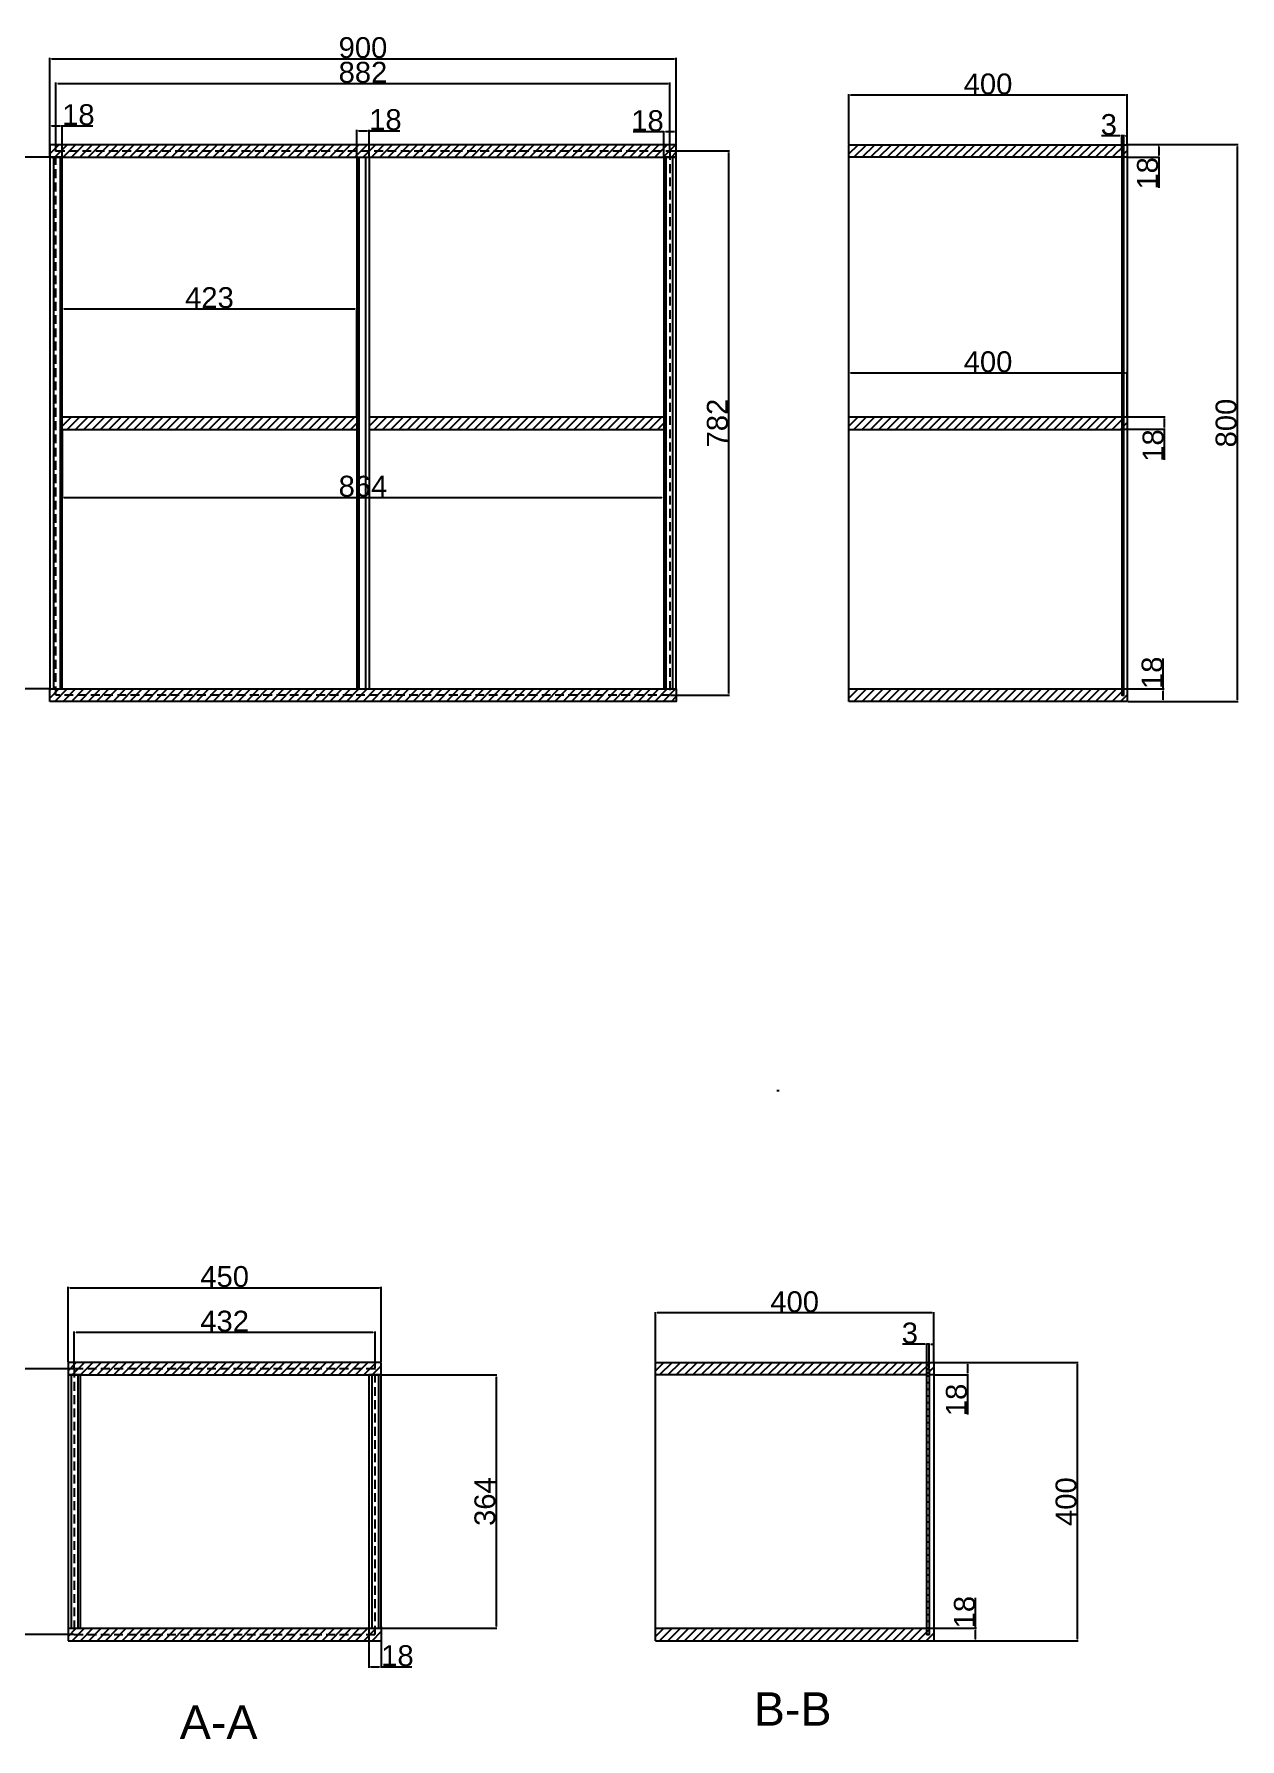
# Model space of a CAD drawing. Header units: millimetres. Extents: x -8279 to 76201, y -81 to 21625.
# Drawn here: x 6348 to 8080, y 14124 to 16573 of the extents above; entities that cross this region are included whole.
import ezdxf

# ---------------------------------------------------------------- set-up
doc = ezdxf.new("R2010")
doc.units = ezdxf.units.MM
doc.linetypes.add('DASHED', pattern=[19.05, 12.7, -6.35])
doc.layers.add('剖面線', color=4, linetype='Continuous')
doc.layers.add('尺寸線', color=3, linetype='Continuous', lineweight=25)
doc.styles.get("Standard").update_dxf_attribs({"font": 'Arial.ttf'})
doc.dimstyles.new('ISO-25', dxfattribs={"dimtxt": 30, "dimasz": 2.5, "dimexe": 1.25, "dimexo": 0.625, "dimtad": 1, "dimtxsty": 'Standard', "dimcen": 2.5, "dimadec": 0, "dimazin": 0, "dimtfac": 1, "dimtmove": 0, "dimatfit": 3, "dimfxl": 1, "dimarcsym": 0})

# ---------------------------------------------------------------- blocks, each defined once
blk = doc.blocks.new('*D242')
at = {"color": 0, "lineweight": -2, "transparency": 16777216}
for p, q in [((6370.1, 16415), (6370.1, 16538.9)), ((6372.6, 16537.6), (7267.6, 16537.6)), ((7270.1, 16415), (7270.1, 16538.9))]:
    blk.add_line(p, q, dxfattribs=at)
at = {"color": 0, "transparency": 16777216}
for points in [[(6372.6, 16538), (6372.6, 16537.2), (6370.1, 16537.6)], [(7267.6, 16538), (7267.6, 16537.2), (7270.1, 16537.6)]]:
    blk.add_solid(points, dxfattribs=at)
at = {"layer": 'Defpoints', "color": 0, "transparency": 16777216}
for p in [(7270.1, 16537.6), (6370.1, 16414.4), (7270.1, 16414.4)]:
    blk.add_point(p, dxfattribs=at)
at = {"color": 0, "transparency": 16777216, "insert": (6820.1, 16553.6), "char_height": 30, "attachment_point": 5}
blk.add_mtext('900', dxfattribs=at)
blk = doc.blocks.new('*D243')
at = {"color": 0, "lineweight": -2, "transparency": 16777216}
for p, q in [((7518, 16415), (7518, 16486.7)), ((7915.5, 16485.5), (7520.5, 16485.5)), ((7918, 16415), (7918, 16486.7))]:
    blk.add_line(p, q, dxfattribs=at)
at = {"color": 0, "transparency": 16777216}
for points in [[(7520.5, 16485.9), (7520.5, 16485.1), (7518, 16485.5)], [(7915.5, 16485.9), (7915.5, 16485.1), (7918, 16485.5)]]:
    blk.add_solid(points, dxfattribs=at)
at = {"layer": 'Defpoints', "color": 0, "transparency": 16777216}
for p in [(7518, 16485.5), (7518, 16414.4), (7918, 16414.4)]:
    blk.add_point(p, dxfattribs=at)
at = {"color": 0, "transparency": 16777216, "insert": (7718, 16501.4), "char_height": 30, "attachment_point": 5}
blk.add_mtext('400', dxfattribs=at)
blk = doc.blocks.new('*D244')
at = {"color": 0, "lineweight": -2, "transparency": 16777216}
for p, q in [((7910.6, 16023.4), (7972.4, 16023.4)), ((7971.1, 16020.9), (7971.1, 16007.9)), ((7910.6, 16005.4), (7972.4, 16005.4)), ((7971.1, 16005.4), (7971.1, 15961.4))]:
    blk.add_line(p, q, dxfattribs=at)
at = {"color": 0, "transparency": 16777216}
for points in [[(7970.7, 16020.9), (7971.5, 16020.9), (7971.1, 16023.4)], [(7970.7, 16007.9), (7971.5, 16007.9), (7971.1, 16005.4)]]:
    blk.add_solid(points, dxfattribs=at)
at = {"layer": 'Defpoints', "color": 0, "transparency": 16777216}
for p in [(7910, 16023.4), (7910, 16005.4), (7971.1, 16005.4)]:
    blk.add_point(p, dxfattribs=at)
at = {"color": 0, "transparency": 16777216, "insert": (7955.2, 15982.1), "char_height": 30, "attachment_point": 5, "rotation": 90}
blk.add_mtext('18', dxfattribs=at)
blk = doc.blocks.new('*D245')
at = {"color": 0, "lineweight": -2, "transparency": 16777216}
for p, q in [((7907.5, 16427.1), (7881.1, 16427.1)), ((7910, 16406), (7910, 16428.4)), ((7913, 16427.1), (7910, 16427.1)), ((7913, 16406), (7913, 16428.4)), ((7915.5, 16427.1), (7918, 16427.1))]:
    blk.add_line(p, q, dxfattribs=at)
at = {"color": 0, "transparency": 16777216}
for points in [[(7907.5, 16427.6), (7907.5, 16426.7), (7910, 16427.1)], [(7915.5, 16427.6), (7915.5, 16426.7), (7913, 16427.1)]]:
    blk.add_solid(points, dxfattribs=at)
at = {"layer": 'Defpoints', "color": 0, "transparency": 16777216}
for p in [(7913, 16427.1), (7910, 16405.4), (7913, 16405.4)]:
    blk.add_point(p, dxfattribs=at)
at = {"color": 0, "transparency": 16777216, "insert": (7891.5, 16443.1), "char_height": 30, "attachment_point": 5}
blk.add_mtext('3', dxfattribs=at)
blk = doc.blocks.new('*D246')
at = {"color": 0, "lineweight": -2, "transparency": 16777216}
for p, q in [((6396.4, 14665.4), (6396.4, 14773.3)), ((6398.9, 14772.1), (6843.9, 14772.1)), ((6846.4, 14665.4), (6846.4, 14773.3))]:
    blk.add_line(p, q, dxfattribs=at)
at = {"color": 0, "transparency": 16777216}
for points in [[(6398.9, 14772.5), (6398.9, 14771.7), (6396.4, 14772.1)], [(6843.9, 14772.5), (6843.9, 14771.7), (6846.4, 14772.1)]]:
    blk.add_solid(points, dxfattribs=at)
at = {"layer": 'Defpoints', "color": 0, "transparency": 16777216}
for p in [(6846.4, 14772.1), (6396.4, 14664.8), (6846.4, 14664.8)]:
    blk.add_point(p, dxfattribs=at)
at = {"color": 0, "transparency": 16777216, "insert": (6621.4, 14788), "char_height": 30, "attachment_point": 5}
blk.add_mtext('450', dxfattribs=at)
blk = doc.blocks.new('*D247')
at = {"color": 0, "lineweight": -2, "transparency": 16777216}
for p, q in [((6388.1, 16024), (6388.1, 16179.7)), ((6390.6, 16178.5), (6808.6, 16178.5)), ((6811.1, 16024), (6811.1, 16179.7))]:
    blk.add_line(p, q, dxfattribs=at)
at = {"color": 0, "transparency": 16777216}
for points in [[(6390.6, 16178.9), (6390.6, 16178.1), (6388.1, 16178.5)], [(6808.6, 16178.9), (6808.6, 16178.1), (6811.1, 16178.5)]]:
    blk.add_solid(points, dxfattribs=at)
at = {"layer": 'Defpoints', "color": 0, "transparency": 16777216}
for p in [(6811.1, 16178.5), (6388.1, 16023.4), (6811.1, 16023.4)]:
    blk.add_point(p, dxfattribs=at)
at = {"color": 0, "transparency": 16777216, "insert": (6599.6, 16194.4), "char_height": 30, "attachment_point": 5}
blk.add_mtext('423', dxfattribs=at)
blk = doc.blocks.new('*D248')
at = {"color": 0, "lineweight": -2, "transparency": 16777216}
for p, q in [((6369.4, 16396.4), (6285.4, 16396.4)), ((6286.7, 16393.9), (6286.7, 15634.9)), ((6369.4, 15632.4), (6285.4, 15632.4))]:
    blk.add_line(p, q, dxfattribs=at)
at = {"color": 0, "transparency": 16777216}
for points in [[(6286.3, 16393.9), (6287.1, 16393.9), (6286.7, 16396.4)], [(6286.3, 15634.9), (6287.1, 15634.9), (6286.7, 15632.4)]]:
    blk.add_solid(points, dxfattribs=at)
at = {"layer": 'Defpoints', "color": 0, "transparency": 16777216}
for p in [(6370.1, 16396.4), (6286.7, 15632.4), (6370.1, 15632.4)]:
    blk.add_point(p, dxfattribs=at)
at = {"color": 0, "transparency": 16777216, "insert": (6270.8, 16014.4), "char_height": 30, "attachment_point": 5, "rotation": 90}
blk.add_mtext('764', dxfattribs=at)
blk = doc.blocks.new('*D250')
at = {"color": 0, "lineweight": -2, "transparency": 16777216}
for p, q in [((7240.2, 14665.4), (7240.2, 14737.1)), ((7637.7, 14735.9), (7242.7, 14735.9)), ((7640.2, 14665.4), (7640.2, 14737.1))]:
    blk.add_line(p, q, dxfattribs=at)
at = {"color": 0, "transparency": 16777216}
for points in [[(7242.7, 14736.3), (7242.7, 14735.5), (7240.2, 14735.9)], [(7637.7, 14736.3), (7637.7, 14735.5), (7640.2, 14735.9)]]:
    blk.add_solid(points, dxfattribs=at)
at = {"layer": 'Defpoints', "color": 0, "transparency": 16777216}
for p in [(7240.2, 14735.9), (7240.2, 14664.8), (7640.2, 14664.8)]:
    blk.add_point(p, dxfattribs=at)
at = {"color": 0, "transparency": 16777216, "insert": (7440.2, 14751.8), "char_height": 30, "attachment_point": 5}
blk.add_mtext('400', dxfattribs=at)
blk = doc.blocks.new('*D194')
at = {"color": 0, "lineweight": -2, "transparency": 16777216}
for p, q in [((7627.7, 14690.9), (7595.3, 14690.9)), ((7630.2, 14656.4), (7630.2, 14692.2)), ((7633.2, 14690.9), (7630.2, 14690.9)), ((7633.2, 14656.4), (7633.2, 14692.2)), ((7635.7, 14690.9), (7638.2, 14690.9))]:
    blk.add_line(p, q, dxfattribs=at)
at = {"color": 0, "transparency": 16777216}
for points in [[(7627.7, 14691.3), (7627.7, 14690.5), (7630.2, 14690.9)], [(7635.7, 14691.3), (7635.7, 14690.5), (7633.2, 14690.9)]]:
    blk.add_solid(points, dxfattribs=at)
at = {"layer": 'Defpoints', "color": 0, "transparency": 16777216}
for p in [(7633.2, 14690.9), (7630.2, 14655.8), (7633.2, 14655.8)]:
    blk.add_point(p, dxfattribs=at)
at = {"color": 0, "transparency": 16777216, "insert": (7605.7, 14706.9), "char_height": 30, "attachment_point": 5}
blk.add_mtext('3', dxfattribs=at)
blk = doc.blocks.new('*D251')
at = {"color": 0, "lineweight": -2, "transparency": 16777216}
for p, q in [((7700.1, 14282.8), (7700.1, 14326.7)), ((7640.8, 14282.8), (7701.4, 14282.8)), ((7700.1, 14267.3), (7700.1, 14280.3)), ((7640.8, 14264.8), (7701.4, 14264.8))]:
    blk.add_line(p, q, dxfattribs=at)
at = {"color": 0, "transparency": 16777216}
for points in [[(7699.7, 14280.3), (7700.6, 14280.3), (7700.1, 14282.8)], [(7699.7, 14267.3), (7700.6, 14267.3), (7700.1, 14264.8)]]:
    blk.add_solid(points, dxfattribs=at)
at = {"layer": 'Defpoints', "color": 0, "transparency": 16777216}
for p in [(7640.2, 14282.8), (7700.1, 14282.8), (7640.2, 14264.8)]:
    blk.add_point(p, dxfattribs=at)
at = {"color": 0, "transparency": 16777216, "insert": (7684.2, 14306), "char_height": 30, "attachment_point": 5, "rotation": 90}
blk.add_mtext('18', dxfattribs=at)
blk = doc.blocks.new('*D252')
at = {"color": 0, "lineweight": -2, "transparency": 16777216}
for p, q in [((6379.1, 16406), (6379.1, 16503.5)), ((6381.6, 16502.3), (7258.6, 16502.3)), ((7261.1, 16406), (7261.1, 16503.5))]:
    blk.add_line(p, q, dxfattribs=at)
at = {"color": 0, "transparency": 16777216}
for points in [[(6381.6, 16502.7), (6381.6, 16501.9), (6379.1, 16502.3)], [(7258.6, 16502.7), (7258.6, 16501.9), (7261.1, 16502.3)]]:
    blk.add_solid(points, dxfattribs=at)
at = {"layer": 'Defpoints', "color": 0, "transparency": 16777216}
for p in [(7261.1, 16502.3), (6379.1, 16405.4), (7261.1, 16405.4)]:
    blk.add_point(p, dxfattribs=at)
at = {"color": 0, "transparency": 16777216, "insert": (6820.1, 16518.2), "char_height": 30, "attachment_point": 5}
blk.add_mtext('882', dxfattribs=at)
blk = doc.blocks.new('*D253')
at = {"color": 0, "lineweight": -2, "transparency": 16777216}
for p, q in [((7261.7, 16405.4), (7346.5, 16405.4)), ((7345.3, 16402.9), (7345.3, 15625.9)), ((7261.7, 15623.4), (7346.5, 15623.4))]:
    blk.add_line(p, q, dxfattribs=at)
at = {"color": 0, "transparency": 16777216}
for points in [[(7344.8, 16402.9), (7345.7, 16402.9), (7345.3, 16405.4)], [(7344.8, 15625.9), (7345.7, 15625.9), (7345.3, 15623.4)]]:
    blk.add_solid(points, dxfattribs=at)
at = {"layer": 'Defpoints', "color": 0, "transparency": 16777216}
for p in [(7261.1, 16405.4), (7261.1, 15623.4), (7345.3, 15623.4)]:
    blk.add_point(p, dxfattribs=at)
at = {"color": 0, "transparency": 16777216, "insert": (7329.3, 16014.4), "char_height": 30, "attachment_point": 5, "rotation": 90}
blk.add_mtext('782', dxfattribs=at)
blk = doc.blocks.new('*D254')
at = {"color": 0, "lineweight": -2, "transparency": 16777216}
for p, q in [((6405.4, 14656.4), (6405.4, 14709.2)), ((6834.9, 14707.9), (6407.9, 14707.9)), ((6837.4, 14656.4), (6837.4, 14709.2))]:
    blk.add_line(p, q, dxfattribs=at)
at = {"color": 0, "transparency": 16777216}
for points in [[(6407.9, 14708.4), (6407.9, 14707.5), (6405.4, 14707.9)], [(6834.9, 14708.4), (6834.9, 14707.5), (6837.4, 14707.9)]]:
    blk.add_solid(points, dxfattribs=at)
at = {"layer": 'Defpoints', "color": 0, "transparency": 16777216}
for p in [(6405.4, 14707.9), (6405.4, 14655.8), (6837.4, 14655.8)]:
    blk.add_point(p, dxfattribs=at)
at = {"color": 0, "transparency": 16777216, "insert": (6621.4, 14723.9), "char_height": 30, "attachment_point": 5}
blk.add_mtext('432', dxfattribs=at)
blk = doc.blocks.new('*D255')
at = {"color": 0, "lineweight": -2, "transparency": 16777216}
for p, q in [((6404.8, 14655.8), (6307.4, 14655.8)), ((6308.6, 14276.3), (6308.6, 14653.3)), ((6404.8, 14273.8), (6307.4, 14273.8))]:
    blk.add_line(p, q, dxfattribs=at)
at = {"color": 0, "transparency": 16777216}
for points in [[(6308.2, 14653.3), (6309.1, 14653.3), (6308.6, 14655.8)], [(6308.2, 14276.3), (6309.1, 14276.3), (6308.6, 14273.8)]]:
    blk.add_solid(points, dxfattribs=at)
at = {"layer": 'Defpoints', "color": 0, "transparency": 16777216}
for p in [(6308.6, 14655.8), (6405.4, 14655.8), (6405.4, 14273.8)]:
    blk.add_point(p, dxfattribs=at)
at = {"color": 0, "transparency": 16777216, "insert": (6292.7, 14464.8), "char_height": 30, "attachment_point": 5, "rotation": 90}
blk.add_mtext('382', dxfattribs=at)
blk = doc.blocks.new('*D256')
at = {"color": 0, "lineweight": -2, "transparency": 16777216}
for p, q in [((6847, 14646.8), (7012.6, 14646.8)), ((7011.4, 14644.3), (7011.4, 14285.3)), ((6847, 14282.8), (7012.6, 14282.8))]:
    blk.add_line(p, q, dxfattribs=at)
at = {"color": 0, "transparency": 16777216}
for points in [[(7011, 14644.3), (7011.8, 14644.3), (7011.4, 14646.8)], [(7011, 14285.3), (7011.8, 14285.3), (7011.4, 14282.8)]]:
    blk.add_solid(points, dxfattribs=at)
at = {"layer": 'Defpoints', "color": 0, "transparency": 16777216}
for p in [(6846.4, 14646.8), (6846.4, 14282.8), (7011.4, 14282.8)]:
    blk.add_point(p, dxfattribs=at)
at = {"color": 0, "transparency": 16777216, "insert": (6995.4, 14464.8), "char_height": 30, "attachment_point": 5, "rotation": 90}
blk.add_mtext('364', dxfattribs=at)
blk = doc.blocks.new('*D197')
at = {"color": 0, "lineweight": -2, "transparency": 16777216}
for p, q in [((7640.8, 14664.8), (7847.4, 14664.8)), ((7846.2, 14662.3), (7846.2, 14267.3)), ((7640.8, 14264.8), (7847.4, 14264.8))]:
    blk.add_line(p, q, dxfattribs=at)
at = {"color": 0, "transparency": 16777216}
for points in [[(7845.8, 14662.3), (7846.6, 14662.3), (7846.2, 14664.8)], [(7845.8, 14267.3), (7846.6, 14267.3), (7846.2, 14264.8)]]:
    blk.add_solid(points, dxfattribs=at)
at = {"layer": 'Defpoints', "color": 0, "transparency": 16777216}
for p in [(7640.2, 14664.8), (7640.2, 14264.8), (7846.2, 14264.8)]:
    blk.add_point(p, dxfattribs=at)
at = {"color": 0, "transparency": 16777216, "insert": (7830.2, 14464.8), "char_height": 30, "attachment_point": 5, "rotation": 90}
blk.add_mtext('400', dxfattribs=at)
blk = doc.blocks.new('*D258')
at = {"color": 0, "lineweight": -2, "transparency": 16777216}
for p, q in [((7640.8, 14664.8), (7689.8, 14664.8)), ((7688.5, 14662.3), (7688.5, 14649.3)), ((7640.8, 14646.8), (7689.8, 14646.8)), ((7688.5, 14646.8), (7688.5, 14590.2))]:
    blk.add_line(p, q, dxfattribs=at)
at = {"color": 0, "transparency": 16777216}
for points in [[(7688.1, 14662.3), (7689, 14662.3), (7688.5, 14664.8)], [(7688.1, 14649.3), (7689, 14649.3), (7688.5, 14646.8)]]:
    blk.add_solid(points, dxfattribs=at)
at = {"layer": 'Defpoints', "color": 0, "transparency": 16777216}
for p in [(7640.2, 14664.8), (7688.5, 14664.8), (7640.2, 14646.8)]:
    blk.add_point(p, dxfattribs=at)
at = {"color": 0, "transparency": 16777216, "insert": (7672.6, 14610.9), "char_height": 30, "attachment_point": 5, "rotation": 90}
blk.add_mtext('18', dxfattribs=at)
blk = doc.blocks.new('*D259')
at = {"color": 0, "lineweight": -2, "transparency": 16777216}
for p, q in [((6828.4, 14282.1), (6828.4, 14226.2)), ((6846.4, 14282.1), (6846.4, 14226.2)), ((6830.9, 14227.4), (6843.9, 14227.4)), ((6846.4, 14227.4), (6890.3, 14227.4))]:
    blk.add_line(p, q, dxfattribs=at)
at = {"color": 0, "transparency": 16777216}
for points in [[(6830.9, 14227.8), (6830.9, 14227), (6828.4, 14227.4)], [(6843.9, 14227.8), (6843.9, 14227), (6846.4, 14227.4)]]:
    blk.add_solid(points, dxfattribs=at)
at = {"layer": 'Defpoints', "color": 0, "transparency": 16777216}
for p in [(6828.4, 14282.8), (6846.4, 14282.8), (6846.4, 14227.4)]:
    blk.add_point(p, dxfattribs=at)
at = {"color": 0, "transparency": 16777216, "insert": (6869.6, 14243.3), "char_height": 30, "attachment_point": 5}
blk.add_mtext('18', dxfattribs=at)
blk = doc.blocks.new('*D201')
at = {"color": 0, "lineweight": -2, "transparency": 16777216}
for p, q in [((7918.6, 16414.4), (8077.3, 16414.4)), ((8076, 16411.9), (8076, 15616.9)), ((7918.6, 15614.4), (8077.3, 15614.4))]:
    blk.add_line(p, q, dxfattribs=at)
at = {"color": 0, "transparency": 16777216}
for points in [[(8075.6, 16411.9), (8076.4, 16411.9), (8076, 16414.4)], [(8075.6, 15616.9), (8076.4, 15616.9), (8076, 15614.4)]]:
    blk.add_solid(points, dxfattribs=at)
at = {"layer": 'Defpoints', "color": 0, "transparency": 16777216}
for p in [(7918, 16414.4), (7918, 15614.4), (8076, 15614.4)]:
    blk.add_point(p, dxfattribs=at)
at = {"color": 0, "transparency": 16777216, "insert": (8060.1, 16014.4), "char_height": 30, "attachment_point": 5, "rotation": 90}
blk.add_mtext('800', dxfattribs=at)
blk = doc.blocks.new('*D202')
at = {"color": 0, "lineweight": -2, "transparency": 16777216}
for p, q in [((6388.1, 16004.7), (6388.1, 15906.3)), ((7252.1, 16004.7), (7252.1, 15906.3)), ((6390.6, 15907.6), (7249.6, 15907.6))]:
    blk.add_line(p, q, dxfattribs=at)
at = {"color": 0, "transparency": 16777216}
for points in [[(6390.6, 15908), (6390.6, 15907.2), (6388.1, 15907.6)], [(7249.6, 15908), (7249.6, 15907.2), (7252.1, 15907.6)]]:
    blk.add_solid(points, dxfattribs=at)
at = {"layer": 'Defpoints', "color": 0, "transparency": 16777216}
for p in [(6388.1, 16005.4), (7252.1, 16005.4), (7252.1, 15907.6)]:
    blk.add_point(p, dxfattribs=at)
at = {"color": 0, "transparency": 16777216, "insert": (6820.1, 15923.5), "char_height": 30, "attachment_point": 5}
blk.add_mtext('864', dxfattribs=at)
blk = doc.blocks.new('*D203')
at = {"color": 0, "lineweight": -2, "transparency": 16777216}
for p, q in [((6811.1, 16397), (6811.1, 16435.5)), ((6829.1, 16397), (6829.1, 16435.5)), ((6813.6, 16434.3), (6826.6, 16434.3)), ((6829.1, 16434.3), (6873, 16434.3))]:
    blk.add_line(p, q, dxfattribs=at)
at = {"color": 0, "transparency": 16777216}
for points in [[(6813.6, 16434.7), (6813.6, 16433.9), (6811.1, 16434.3)], [(6826.6, 16434.7), (6826.6, 16433.9), (6829.1, 16434.3)]]:
    blk.add_solid(points, dxfattribs=at)
at = {"layer": 'Defpoints', "color": 0, "transparency": 16777216}
for p in [(6829.1, 16434.3), (6811.1, 16396.4), (6829.1, 16396.4)]:
    blk.add_point(p, dxfattribs=at)
at = {"color": 0, "transparency": 16777216, "insert": (6852.3, 16450.2), "char_height": 30, "attachment_point": 5}
blk.add_mtext('18', dxfattribs=at)
blk = doc.blocks.new('*D204')
at = {"color": 0, "lineweight": -2, "transparency": 16777216}
for p, q in [((6370.1, 16397), (6370.1, 16442.6)), ((6372.6, 16441.3), (6385.6, 16441.3)), ((6388.1, 16397), (6388.1, 16442.6)), ((6388.1, 16441.3), (6432, 16441.3))]:
    blk.add_line(p, q, dxfattribs=at)
at = {"color": 0, "transparency": 16777216}
for points in [[(6372.6, 16441.7), (6372.6, 16440.9), (6370.1, 16441.3)], [(6385.6, 16441.7), (6385.6, 16440.9), (6388.1, 16441.3)]]:
    blk.add_solid(points, dxfattribs=at)
at = {"layer": 'Defpoints', "color": 0, "transparency": 16777216}
for p in [(6388.1, 16441.3), (6370.1, 16396.4), (6388.1, 16396.4)]:
    blk.add_point(p, dxfattribs=at)
at = {"color": 0, "transparency": 16777216, "insert": (6411.3, 16457.3), "char_height": 30, "attachment_point": 5}
blk.add_mtext('18', dxfattribs=at)
blk = doc.blocks.new('*D205')
at = {"color": 0, "lineweight": -2, "transparency": 16777216}
for p, q in [((7252.1, 16432.8), (7208.1, 16432.8)), ((7252.1, 16397), (7252.1, 16434)), ((7267.6, 16432.8), (7254.6, 16432.8)), ((7270.1, 16397), (7270.1, 16434))]:
    blk.add_line(p, q, dxfattribs=at)
at = {"color": 0, "transparency": 16777216}
for points in [[(7254.6, 16433.2), (7254.6, 16432.4), (7252.1, 16432.8)], [(7267.6, 16433.2), (7267.6, 16432.4), (7270.1, 16432.8)]]:
    blk.add_solid(points, dxfattribs=at)
at = {"layer": 'Defpoints', "color": 0, "transparency": 16777216}
for p in [(7252.1, 16432.8), (7252.1, 16396.4), (7270.1, 16396.4)]:
    blk.add_point(p, dxfattribs=at)
at = {"color": 0, "transparency": 16777216, "insert": (7228.8, 16448.7), "char_height": 30, "attachment_point": 5}
blk.add_mtext('18', dxfattribs=at)
blk = doc.blocks.new('*D206')
at = {"color": 0, "lineweight": -2, "transparency": 16777216}
for p, q in [((7918.6, 16414.4), (7964.4, 16414.4)), ((7963.1, 16411.9), (7963.1, 16398.9)), ((7918.6, 16396.4), (7964.4, 16396.4)), ((7963.1, 16396.4), (7963.1, 16352.4))]:
    blk.add_line(p, q, dxfattribs=at)
at = {"color": 0, "transparency": 16777216}
for points in [[(7962.7, 16411.9), (7963.5, 16411.9), (7963.1, 16414.4)], [(7962.7, 16398.9), (7963.5, 16398.9), (7963.1, 16396.4)]]:
    blk.add_solid(points, dxfattribs=at)
at = {"layer": 'Defpoints', "color": 0, "transparency": 16777216}
for p in [(7918, 16414.4), (7918, 16396.4), (7963.1, 16396.4)]:
    blk.add_point(p, dxfattribs=at)
at = {"color": 0, "transparency": 16777216, "insert": (7947.2, 16373.1), "char_height": 30, "attachment_point": 5, "rotation": 90}
blk.add_mtext('18', dxfattribs=at)
blk = doc.blocks.new('*D207')
at = {"color": 0, "lineweight": -2, "transparency": 16777216}
for p, q in [((7969.7, 15632.4), (7969.7, 15676.3)), ((7918.6, 15632.4), (7970.9, 15632.4)), ((7969.7, 15616.9), (7969.7, 15629.9)), ((7918.6, 15614.4), (7970.9, 15614.4))]:
    blk.add_line(p, q, dxfattribs=at)
at = {"color": 0, "transparency": 16777216}
for points in [[(7969.3, 15629.9), (7970.1, 15629.9), (7969.7, 15632.4)], [(7969.3, 15616.9), (7970.1, 15616.9), (7969.7, 15614.4)]]:
    blk.add_solid(points, dxfattribs=at)
at = {"layer": 'Defpoints', "color": 0, "transparency": 16777216}
for p in [(7918, 15632.4), (7918, 15614.4), (7969.7, 15614.4)]:
    blk.add_point(p, dxfattribs=at)
at = {"color": 0, "transparency": 16777216, "insert": (7953.8, 15655.6), "char_height": 30, "attachment_point": 5, "rotation": 90}
blk.add_mtext('18', dxfattribs=at)
blk = doc.blocks.new('*D208')
at = {"color": 0, "lineweight": -2, "transparency": 16777216}
for p, q in [((7518, 16024), (7518, 16087.6)), ((7520.5, 16086.4), (7915.5, 16086.4)), ((7918, 16024), (7918, 16087.6))]:
    blk.add_line(p, q, dxfattribs=at)
at = {"color": 0, "transparency": 16777216}
for points in [[(7520.5, 16086.8), (7520.5, 16086), (7518, 16086.4)], [(7915.5, 16086.8), (7915.5, 16086), (7918, 16086.4)]]:
    blk.add_solid(points, dxfattribs=at)
at = {"layer": 'Defpoints', "color": 0, "transparency": 16777216}
for p in [(7918, 16086.4), (7518, 16023.4), (7918, 16023.4)]:
    blk.add_point(p, dxfattribs=at)
at = {"color": 0, "transparency": 16777216, "insert": (7718, 16102.3), "char_height": 30, "attachment_point": 5}
blk.add_mtext('400', dxfattribs=at)

msp = doc.modelspace()

# ---------------------------------------------------------------- hatches: boundary and pattern name
at = {"layer": '剖面線'}
h = msp.add_hatch(dxfattribs=at)
h.set_pattern_fill('ANSI31', color=256, scale=67.708169)
h.set_pattern_definition([(45, (4347.145, 12127.9415), (-5.984613, 5.984613), [])])
h.paths.add_polyline_path([(7270.061, 16414.37), (6370.061, 16414.37), (6370.061, 16396.37), (7270.061, 16396.37)])
h = msp.add_hatch(dxfattribs=at)
h.set_pattern_fill('ANSI31', color=256, scale=67.708169)
h.set_pattern_definition([(45, (5495.037, 12127.942), (-5.984613, 5.984613), [])])
h.paths.add_polyline_path([(7917.952, 16414.37), (7517.952, 16414.37), (7517.952, 16396.37), (7917.952, 16396.37)])
h = msp.add_hatch(dxfattribs=at)
h.set_pattern_fill('ANSI31', color=256, scale=3, angle=45)
h.set_pattern_definition([(90, (5175.7765, 6191.159), (-9.525, 2e-15), [])])
h.paths.add_polyline_path([(6386.561, 16396.37), (6371.561, 16396.37), (6371.561, 15632.37), (6386.561, 15632.37)])
h = msp.add_hatch(dxfattribs=at)
h.set_pattern_fill('ANSI31', color=256, scale=3, angle=45)
h.set_pattern_definition([(90, (5614.668, 6191.168), (-9.525, 2e-15), [])])
h.paths.add_polyline_path([(6829.061, 16396.37), (6811.061, 16396.37), (6811.061, 15632.378), (6829.061, 15632.37)])
h = msp.add_hatch(dxfattribs=at)
h.set_pattern_fill('ANSI31', color=256, scale=3, angle=45)
h.set_pattern_definition([(90, (6055.668, 6191.168), (-9.525, 2e-15), [])])
h.paths.add_polyline_path([(7270.061, 16396.37), (7252.061, 16396.37), (7252.061, 15632.378), (7270.061, 15632.37)])
h = msp.add_hatch(dxfattribs=at)
h.set_pattern_fill('ANSI31', color=256, scale=3, angle=135)
h.set_pattern_definition([(180, (6741.059, 5860.292), (-2e-15, -9.525), [])])
h.paths.add_polyline_path([(7912.952, 16405.37), (7909.952, 16405.37), (7909.952, 15623.37), (7912.952, 15623.37)])
h = msp.add_hatch(dxfattribs=at)
h.set_pattern_fill('ANSI31', color=256, scale=67.708169)
h.set_pattern_definition([(45, (4365.145, 11736.9415), (-5.984613, 5.984613), [])])
h.paths.add_polyline_path([(6811.061, 16023.37), (6388.061, 16023.37), (6388.061, 16005.37), (6811.061, 16005.37)])
h = msp.add_hatch(dxfattribs=at)
h.set_pattern_fill('ANSI31', color=256, scale=67.708169)
h.set_pattern_definition([(45, (4806.145, 11736.9415), (-5.984613, 5.984613), [])])
h.paths.add_polyline_path([(7252.061, 16023.37), (6829.061, 16023.37), (6829.061, 16005.37), (7252.061, 16005.37)])
h = msp.add_hatch(dxfattribs=at)
h.set_pattern_fill('ANSI31', color=256, scale=67.708169)
h.set_pattern_definition([(45, (5495.037, 11736.942), (-5.984613, 5.984613), [])])
h.paths.add_polyline_path([(7917.952, 16023.37), (7517.952, 16023.37), (7517.952, 16005.37), (7917.952, 16005.37)])
h = msp.add_hatch(dxfattribs=at)
h.set_pattern_fill('ANSI31', color=256, scale=67.708169)
h.set_pattern_definition([(45, (4347.145, 11345.9415), (-5.984613, 5.984613), [])])
h.paths.add_polyline_path([(7270.061, 15632.37), (6370.061, 15632.37), (6370.061, 15614.37), (7270.061, 15614.37)])
h = msp.add_hatch(dxfattribs=at)
h.set_pattern_fill('ANSI31', color=256, scale=67.708169)
h.set_pattern_definition([(45, (5495.037, 11345.942), (-5.984613, 5.984613), [])])
h.paths.add_polyline_path([(7917.952, 15632.37), (7517.952, 15632.37), (7517.952, 15614.37), (7917.952, 15614.37)])
h = msp.add_hatch(dxfattribs=at)
h.set_pattern_fill('ANSI31', color=256, scale=3, angle=135)
h.set_pattern_definition([(180, (6461.417, 4510.738), (-2e-15, -9.525), [])])
h.paths.add_polyline_path([(7633.201, 14655.773), (7630.201, 14655.773), (7630.201, 14273.773), (7633.201, 14273.773)])

# ---------------------------------------------------------------- linework, layer by layer
for p, q in [((6811.061, 16396.37), (6811.061, 15632.37)), ((6829.061, 16396.37), (6829.061, 15632.37)), ((7517.952, 15614.37), (7517.952, 16396.37)), ((7917.952, 16396.37), (7917.952, 15614.37)), ((6388.061, 16023.37), (6811.061, 16023.37)), ((6829.061, 16023.37), (7252.061, 16023.37)), ((6388.061, 16005.37), (6811.061, 16005.37)), ((6829.061, 16005.37), (7252.061, 16005.37)), ((7917.952, 15614.37), (7517.952, 15614.37)), ((7240.201, 14264.773), (7240.201, 14646.773)), ((7640.201, 14646.773), (7640.201, 14264.773)), ((6396.389, 14282.773), (6846.389, 14282.773)), ((6396.389, 14282.773), (6396.389, 14264.773)), ((6846.389, 14284.773), (6846.389, 14264.773)), ((7240.201, 14282.773), (7630.201, 14282.773)), ((7633.201, 14282.773), (7640.201, 14282.773)), ((6396.389, 14264.773), (6846.389, 14264.773)), ((7240.201, 14264.773), (7640.201, 14264.773))]:
    msp.add_line(p, q)
at = {"color": 7, "true_color": 0xffffff}
for p, q in [((7517.952, 16023.37), (7909.952, 16023.37)), ((7517.952, 16005.37), (7909.952, 16005.37))]:
    msp.add_line(p, q, dxfattribs=at)
at = {"color": 0}
msp.add_line((7517.952, 15632.37), (7917.952, 15632.37), dxfattribs=at)
for points in [[(7270.061, 16414.37), (6370.061, 16414.37), (6370.061, 16396.37), (7270.061, 16396.37)], [(7917.952, 16396.37), (7517.952, 16396.37), (7517.952, 16414.37), (7917.952, 16414.37)], [(6370.061, 16396.37), (6370.061, 15632.37), (6388.061, 15632.37), (6388.061, 16396.37)], [(7270.061, 15632.37), (7270.061, 16396.37), (7252.061, 16396.37), (7252.061, 15632.37)], [(6370.061, 15614.37), (6370.061, 15632.37), (7270.061, 15632.37), (7270.061, 15614.37)], [(6846.389, 14664.773), (6396.389, 14664.773), (6396.389, 14646.773), (6846.389, 14646.773)], [(6828.389, 14646.773), (6828.389, 14282.773), (6846.389, 14282.773), (6846.389, 14646.773)]]:
    msp.add_lwpolyline(points, close=True)
at = {"color": 5, "linetype": 'DASHED'}
for points in [[(7261.061, 16405.37), (7261.061, 15623.37), (6379.061, 15623.37), (6379.061, 16405.37), (7261.061, 16405.37)], [(7417.765, 15054.773), (7414.765, 15054.773)]]:
    msp.add_lwpolyline(points, dxfattribs=at)
at = {"color": 5}
for points in [[(7909.952, 16405.37), (7909.952, 15623.37), (7912.952, 15623.37), (7912.952, 16405.37)], [(7633.201, 14655.773), (7633.201, 14273.773), (7630.201, 14273.773), (7630.201, 14655.773)]]:
    msp.add_lwpolyline(points, close=True, dxfattribs=at)
at = {"color": 5, "linetype": 'DASHED'}
msp.add_lwpolyline([(6405.389, 14655.773), (6405.389, 14273.773), (6837.389, 14273.773), (6837.389, 14655.773)], close=True, dxfattribs=at)
for points in [[(7630.201, 14646.773), (7240.201, 14646.773), (7240.201, 14664.773), (7640.201, 14664.773), (7640.201, 14646.773), (7633.201, 14646.773)], [(6414.389, 14282.773), (6414.389, 14646.773), (6396.389, 14646.773), (6396.389, 14282.773)]]:
    msp.add_lwpolyline(points)
at = {"layer": '剖面線', "linetype": 'Continuous'}
for p, q in [((6396.388, 14676.807), (6396.388, 14676.807)), ((6396.388, 14664.838), (6396.388, 14664.838)), ((6396.388, 14652.869), (6408.293, 14664.773)), ((6402.262, 14646.773), (6420.262, 14664.773)), ((6414.231, 14646.773), (6432.231, 14664.773)), ((6426.2, 14646.773), (6444.2, 14664.773)), ((6438.17, 14646.773), (6456.17, 14664.773)), ((6450.139, 14646.773), (6468.139, 14664.773)), ((6462.108, 14646.773), (6480.108, 14664.773)), ((6474.077, 14646.773), (6492.077, 14664.773)), ((6486.047, 14646.773), (6504.047, 14664.773)), ((6498.016, 14646.773), (6516.016, 14664.773)), ((6509.985, 14646.773), (6527.985, 14664.773)), ((6521.954, 14646.773), (6539.954, 14664.773)), ((6533.924, 14646.773), (6551.924, 14664.773)), ((6545.893, 14646.773), (6563.893, 14664.773)), ((6557.862, 14646.773), (6575.862, 14664.773)), ((6569.831, 14646.773), (6587.831, 14664.773)), ((6581.8, 14646.773), (6599.8, 14664.773)), ((6593.77, 14646.773), (6611.77, 14664.773)), ((6605.739, 14646.773), (6623.739, 14664.773)), ((6617.708, 14646.773), (6635.708, 14664.773)), ((6629.677, 14646.773), (6647.677, 14664.773)), ((6641.647, 14646.773), (6659.647, 14664.773)), ((6653.616, 14646.773), (6671.616, 14664.773)), ((6665.585, 14646.773), (6683.585, 14664.773)), ((6677.554, 14646.773), (6695.554, 14664.773)), ((6689.523, 14646.773), (6707.523, 14664.773)), ((6701.493, 14646.773), (6719.493, 14664.773)), ((6713.462, 14646.773), (6731.462, 14664.773)), ((6725.431, 14646.773), (6743.431, 14664.773)), ((6737.4, 14646.773), (6755.4, 14664.773)), ((6749.37, 14646.773), (6767.37, 14664.773)), ((6761.339, 14646.773), (6779.339, 14664.773)), ((6773.308, 14646.773), (6791.308, 14664.773)), ((6785.277, 14646.773), (6803.277, 14664.773)), ((6797.247, 14646.773), (6815.247, 14664.773)), ((6809.216, 14646.773), (6827.216, 14664.773)), ((6821.185, 14646.773), (6839.185, 14664.773)), ((6833.154, 14646.773), (6846.389, 14660.008)), ((6845.123, 14646.773), (6846.389, 14648.038)), ((7240.201, 14652.869), (7252.105, 14664.773)), ((7246.075, 14646.773), (7264.075, 14664.773)), ((7258.044, 14646.773), (7276.044, 14664.773)), ((7270.013, 14646.773), (7288.013, 14664.773)), ((7281.982, 14646.773), (7299.982, 14664.773)), ((7293.951, 14646.773), (7311.951, 14664.773)), ((7305.921, 14646.773), (7323.921, 14664.773)), ((7317.89, 14646.773), (7335.89, 14664.773)), ((7329.859, 14646.773), (7347.859, 14664.773)), ((7341.828, 14646.773), (7359.828, 14664.773)), ((7353.798, 14646.773), (7371.798, 14664.773)), ((7365.767, 14646.773), (7383.767, 14664.773)), ((7377.736, 14646.773), (7395.736, 14664.773)), ((7389.705, 14646.773), (7407.705, 14664.773)), ((7401.674, 14646.773), (7419.674, 14664.773)), ((7413.644, 14646.773), (7431.644, 14664.773)), ((7425.613, 14646.773), (7443.613, 14664.773)), ((7437.582, 14646.773), (7455.582, 14664.773)), ((7449.551, 14646.773), (7467.551, 14664.773)), ((7461.521, 14646.773), (7479.521, 14664.773)), ((7473.49, 14646.773), (7491.49, 14664.773)), ((7485.459, 14646.773), (7503.459, 14664.773)), ((7497.428, 14646.773), (7515.428, 14664.773)), ((7509.398, 14646.773), (7527.398, 14664.773)), ((7521.367, 14646.773), (7539.367, 14664.773)), ((7533.336, 14646.773), (7551.336, 14664.773)), ((7545.305, 14646.773), (7563.305, 14664.773)), ((7557.274, 14646.773), (7575.274, 14664.773)), ((7569.244, 14646.773), (7587.244, 14664.773)), ((7581.213, 14646.773), (7599.213, 14664.773)), ((7593.182, 14646.773), (7611.182, 14664.773)), ((7605.151, 14646.773), (7623.151, 14664.773)), ((7617.121, 14646.773), (7635.121, 14664.773)), ((7629.09, 14646.773), (7640.201, 14657.884)), ((6401.355, 14282.773), (6401.355, 14646.773)), ((6410.88, 14282.773), (6410.88, 14646.773)), ((6833.5, 14282.773), (6833.5, 14646.773)), ((6843.025, 14282.773), (6843.025, 14646.773)), ((6396.389, 14270.869), (6408.293, 14282.773)), ((6402.262, 14264.773), (6420.262, 14282.773)), ((6414.231, 14264.773), (6432.231, 14282.773)), ((6426.201, 14264.773), (6444.201, 14282.773)), ((6438.17, 14264.773), (6456.17, 14282.773)), ((6450.139, 14264.773), (6468.139, 14282.773)), ((6462.108, 14264.773), (6480.108, 14282.773)), ((6474.077, 14264.773), (6492.077, 14282.773)), ((6486.047, 14264.773), (6504.047, 14282.773)), ((6498.016, 14264.773), (6516.016, 14282.773)), ((6509.985, 14264.773), (6527.985, 14282.773)), ((6521.954, 14264.773), (6539.954, 14282.773)), ((6533.924, 14264.773), (6551.924, 14282.773)), ((6545.893, 14264.773), (6563.893, 14282.773)), ((6557.862, 14264.773), (6575.862, 14282.773)), ((6569.831, 14264.773), (6587.831, 14282.773)), ((6581.8, 14264.773), (6599.8, 14282.773)), ((6593.77, 14264.773), (6611.77, 14282.773)), ((6605.739, 14264.773), (6623.739, 14282.773)), ((6617.708, 14264.773), (6635.708, 14282.773)), ((6629.677, 14264.773), (6647.677, 14282.773)), ((6641.647, 14264.773), (6659.647, 14282.773)), ((6653.616, 14264.773), (6671.616, 14282.773)), ((6665.585, 14264.773), (6683.585, 14282.773)), ((6677.554, 14264.773), (6695.554, 14282.773)), ((6689.524, 14264.773), (6707.524, 14282.773)), ((6701.493, 14264.773), (6719.493, 14282.773)), ((6713.462, 14264.773), (6731.462, 14282.773)), ((6725.431, 14264.773), (6743.431, 14282.773)), ((6737.4, 14264.773), (6755.4, 14282.773)), ((6749.37, 14264.773), (6767.37, 14282.773)), ((6761.339, 14264.773), (6779.339, 14282.773)), ((6773.308, 14264.773), (6791.308, 14282.773)), ((6785.277, 14264.773), (6803.277, 14282.773)), ((6797.247, 14264.773), (6815.247, 14282.773)), ((6809.216, 14264.773), (6827.216, 14282.773)), ((6821.185, 14264.773), (6839.185, 14282.773)), ((7240.201, 14270.869), (7252.105, 14282.773)), ((7246.075, 14264.773), (7264.075, 14282.773)), ((7258.044, 14264.773), (7276.044, 14282.773)), ((7270.013, 14264.773), (7288.013, 14282.773)), ((7281.982, 14264.773), (7299.982, 14282.773)), ((7293.951, 14264.773), (7311.951, 14282.773)), ((7305.921, 14264.773), (7323.921, 14282.773)), ((7317.89, 14264.773), (7335.89, 14282.773)), ((7329.859, 14264.773), (7347.859, 14282.773)), ((7341.828, 14264.773), (7359.828, 14282.773)), ((7353.798, 14264.773), (7371.798, 14282.773)), ((7365.767, 14264.773), (7383.767, 14282.773)), ((7377.736, 14264.773), (7395.736, 14282.773)), ((7389.705, 14264.773), (7407.705, 14282.773)), ((7401.674, 14264.773), (7419.674, 14282.773)), ((7413.644, 14264.773), (7431.644, 14282.773)), ((7425.613, 14264.773), (7443.613, 14282.773)), ((7437.582, 14264.773), (7455.582, 14282.773)), ((7449.551, 14264.773), (7467.551, 14282.773)), ((7461.521, 14264.773), (7479.521, 14282.773)), ((7473.49, 14264.773), (7491.49, 14282.773)), ((7485.459, 14264.773), (7503.459, 14282.773)), ((7497.428, 14264.773), (7515.428, 14282.773)), ((7509.398, 14264.773), (7527.398, 14282.773)), ((7521.367, 14264.773), (7539.367, 14282.773)), ((7533.336, 14264.773), (7551.336, 14282.773)), ((7545.305, 14264.773), (7563.305, 14282.773)), ((7557.274, 14264.773), (7575.274, 14282.773)), ((7569.244, 14264.773), (7587.244, 14282.773)), ((7581.213, 14264.773), (7599.213, 14282.773)), ((7593.182, 14264.773), (7611.182, 14282.773)), ((7605.151, 14264.773), (7623.151, 14282.773)), ((7617.121, 14264.773), (7635.121, 14282.773)), ((6833.154, 14264.773), (6846.389, 14278.008)), ((7629.09, 14264.773), (7640.201, 14275.884))]:
    msp.add_line(p, q, dxfattribs=at)

# ---------------------------------------------------------------- texts
at = {"layer": '尺寸線', "char_height": 48, "attachment_point": 9}
for s, insert in [('B-B', (7493.215, 14142.893)), ('A-A', (6668.622, 14123.879))]:
    msp.add_mtext_dynamic_manual_height_columns(s, width=27.53223, gutter_width=3, heights=[0], dxfattribs=dict(at, insert=insert))

# ---------------------------------------------------------------- dimensions: what is measured, and where the dimension line sits
at = {"color": 3}
for base, p1, p2, picture, middle in [((7270.061, 16537.615), (6370.061, 16414.37), (7270.061, 16414.37), '*D242', (6820.061, 16537.615)), ((7633.201, 14690.901), (7630.201, 14655.773), (7633.201, 14655.773), '*D194', (7605.749, 14690.901))]:
    dim = msp.add_linear_dim(base=base, p1=p1, p2=p2, dimstyle='ISO-25', dxfattribs=at)
    dim.commit()
    dim.dimension.update_dxf_attribs({"geometry": picture, "text_midpoint": middle, "dimtype": 160})
at = {"color": 5}
for base, p1, p2, picture, middle in [((7261.061, 16502.291), (6379.061, 16405.37), (7261.061, 16405.37), '*D252', (6820.061, 16518.234)), ((6405.389, 14707.937), (6837.389, 14655.773), (6405.389, 14655.773), '*D254', (6621.389, 14723.89))]:
    dim = msp.add_linear_dim(base=base, p1=p1, p2=p2, dimstyle='ISO-25', dxfattribs=at)
    dim.commit()
    dim.dimension.update_dxf_attribs({"geometry": picture, "text_midpoint": middle})
at = {"color": 3}
for base, p1, p2, picture, middle in [((7517.952, 16485.496), (7917.952, 16414.37), (7517.952, 16414.37), '*D243', (7717.952, 16501.438)), ((6388.061, 16441.322), (6370.061, 16396.37), (6388.061, 16396.37), '*D204', (6411.291, 16457.264)), ((6829.061, 16434.267), (6811.061, 16396.37), (6829.061, 16396.37), '*D203', (6852.291, 16450.21)), ((7252.061, 16432.774), (7270.061, 16396.37), (7252.061, 16396.37), '*D205', (7228.83, 16448.716)), ((6811.061, 16178.484), (6388.061, 16023.37), (6811.061, 16023.37), '*D247', (6599.561, 16194.436)), ((7917.952, 16086.374), (7517.952, 16023.37), (7917.952, 16023.37), '*D208', (7717.952, 16102.316)), ((7252.061, 15907.591), (6388.061, 16005.37), (7252.061, 16005.37), '*D202', (6820.061, 15923.534)), ((6846.389, 14772.076), (6396.389, 14664.773), (6846.389, 14664.773), '*D246', (6621.389, 14788.018)), ((7240.201, 14735.899), (7640.201, 14664.773), (7240.201, 14664.773), '*D250', (7440.201, 14751.842)), ((6846.389, 14227.4), (6828.389, 14282.773), (6846.389, 14282.773), '*D259', (6869.619, 14243.342))]:
    dim = msp.add_linear_dim(base=base, p1=p1, p2=p2, dimstyle='ISO-25', dxfattribs=at)
    dim.commit()
    dim.dimension.update_dxf_attribs({"geometry": picture, "text_midpoint": middle})
at = {"color": 5}
dim = msp.add_linear_dim(base=(7912.952, 16427.135), p1=(7909.952, 16405.37), p2=(7912.952, 16405.37), dimstyle='ISO-25', dxfattribs=at)
dim.commit()
dim.dimension.update_dxf_attribs({"geometry": '*D245', "text_midpoint": (7891.505, 16427.135), "dimtype": 160})
at = {"color": 3}
for base, p1, p2, picture, middle in [((8076.029, 15614.37), (7917.952, 16414.37), (7917.952, 15614.37), '*D201', (8060.086, 16014.37)), ((6286.696, 15632.37), (6370.061, 16396.37), (6370.061, 15632.37), '*D248', (6270.753, 16014.37)), ((7846.188, 14264.773), (7640.201, 14664.773), (7640.201, 14264.773), '*D197', (7830.246, 14464.773)), ((7011.368, 14282.773), (6846.389, 14646.773), (6846.389, 14282.773), '*D256', (6995.416, 14464.773))]:
    dim = msp.add_linear_dim(base=base, p1=p1, p2=p2, angle=90, dimstyle='ISO-25', dxfattribs=at)
    dim.commit()
    dim.dimension.update_dxf_attribs({"geometry": picture, "text_midpoint": middle})
for base, p1, p2, picture, middle in [((7963.116, 16396.37), (7917.952, 16414.37), (7917.952, 16396.37), '*D206', (7963.116, 16373.139)), ((7971.101, 16005.37), (7909.952, 16023.37), (7909.952, 16005.37), '*D244', (7971.101, 15982.139)), ((7969.697, 15614.37), (7917.952, 15632.37), (7917.952, 15614.37), '*D207', (7969.697, 15655.601)), ((7688.547, 14664.773), (7640.201, 14646.773), (7640.201, 14664.773), '*D258', (7688.547, 14610.889)), ((7700.149, 14282.773), (7640.201, 14264.773), (7640.201, 14282.773), '*D251', (7700.149, 14306.004))]:
    dim = msp.add_linear_dim(base=base, p1=p1, p2=p2, angle=90, dimstyle='ISO-25', dxfattribs=at)
    dim.commit()
    dim.dimension.update_dxf_attribs({"geometry": picture, "text_midpoint": middle, "dimtype": 160})
at = {"color": 5}
for base, p1, p2, picture, middle in [((7345.266, 15623.37), (7261.061, 16405.37), (7261.061, 15623.37), '*D253', (7329.324, 16014.37)), ((6308.634, 14655.773), (6405.389, 14273.773), (6405.389, 14655.773), '*D255', (6292.681, 14464.773))]:
    dim = msp.add_linear_dim(base=base, p1=p1, p2=p2, angle=90, dimstyle='ISO-25', dxfattribs=at)
    dim.commit()
    dim.dimension.update_dxf_attribs({"geometry": picture, "text_midpoint": middle})

doc.saveas('drawing.dxf')
